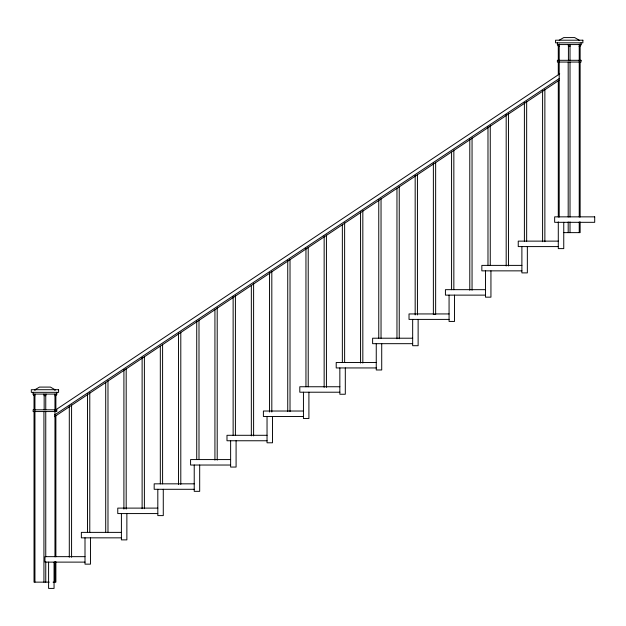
<?xml version="1.0" encoding="UTF-8"?>
<svg xmlns="http://www.w3.org/2000/svg" width="626" height="626" viewBox="0 0 626 626"><rect width="100%" height="100%" fill="white"/><g stroke="black" fill="none" stroke-linecap="round" stroke-linejoin="round"><path stroke-width="0.94" d="M55.878 409.811L55.878 395.507L54.963 395.828A2.011 2.011 0 0 0 56.802 394.083L56.786 392.33M580.138 60.307L580.145 46.003L579.23 46.324M54.955 410.359L559.714 73.86M54.54 415.015L559.292 78.516M54.485 416.697L559.237 80.191M559.206 40.205L563.752 37.583L574.676 37.583L579.23 40.205M557.383 42.826L557.383 44.571L581.045 44.571L581.045 42.826M568.416 46.324L568.189 44.571M570.012 46.324L570.239 44.571M563.971 232.629L580.138 232.629L580.138 221.909M558.29 241.127L518.242 241.127L518.242 246.589L558.29 246.589M521.888 265.393L481.84 265.393L481.84 270.855L521.888 270.855M485.479 289.666L445.43 289.666L445.43 295.128L485.479 295.128M449.069 313.939L409.021 313.939L409.021 319.401L449.069 319.401M412.667 338.212L372.619 338.212L372.619 343.674L412.667 343.674M376.257 362.485L336.209 362.485L336.209 367.939L376.257 367.939M339.848 386.751L299.799 386.751L299.799 392.212L339.848 392.212M56.786 394.083L33.123 394.083L33.123 392.33M44.156 395.828L43.93 394.083M45.753 395.828L45.98 394.083M303.446 411.024L263.397 411.024L263.397 416.486L303.446 416.486M267.036 435.297L226.988 435.297L226.988 440.759L267.036 440.759M230.626 459.57L190.578 459.57L190.578 465.032L230.626 465.032M194.224 483.835L154.176 483.835L154.176 489.297L194.224 489.297M157.815 508.109L117.766 508.109L117.766 513.57L157.815 513.57M121.405 532.382L81.357 532.382L81.357 537.844L121.405 537.844M85.003 556.655L44.955 556.655L44.955 562.117L85.003 562.117M49.243 582.141L34.031 582.141L34.031 411.564M53.061 582.141L55.878 582.141L55.878 561.671M559.206 46.324L558.282 46.003L558.29 60.307M34.031 409.811L34.023 395.507L34.939 395.828A2.011 2.011 0 0 1 33.1 394.083M580.138 62.052L580.138 217.034M579.23 44.008L579.23 217.034M579.23 221.878L579.23 232.629M570.012 60.307L570.012 46.003L568.416 46.003L568.416 60.307M570.012 62.052L570.012 217.034M570.012 221.909L570.012 232.629M568.189 62.052L568.189 217.034M568.189 221.909L568.189 232.629M563.752 222.316L563.752 248.616L558.29 248.616L558.29 221.909M559.206 44.008L559.206 217.034M558.29 62.052L558.29 74.729M558.29 80.574L558.29 217.034M544.87 89.432L544.87 241.699M542.593 90.402L542.593 241.699M527.35 246.589L527.35 272.889L521.888 272.889L521.888 246.589M526.662 101.561L526.662 241.143M524.392 102.539L524.392 241.143M508.461 113.697L508.461 265.964M506.184 114.675L506.184 265.964M490.94 270.855L490.94 297.162L485.479 297.162L485.479 270.855M490.26 125.834L490.26 265.416M487.983 126.812L487.983 265.416M472.051 137.97L472.051 290.237M469.782 138.949L469.782 290.237M454.531 295.128L454.531 321.435L449.069 321.435L449.069 295.128M453.85 150.107L453.85 289.689M451.573 152.063L451.573 289.689M435.649 162.244L435.649 314.51L433.372 314.51L433.372 163.222M418.129 319.401L418.129 345.709L412.667 345.709L412.667 319.401M417.44 174.38L417.44 314.933M415.171 175.358L415.171 314.933M399.239 186.517L399.239 338.783M396.962 188.465L396.962 338.783M381.719 343.674L381.719 369.974L376.257 369.974L376.257 343.674M381.038 198.653L381.038 338.228M378.761 199.624L378.761 338.228M362.83 210.782L362.83 363.057M360.56 211.76L360.56 363.057M345.309 367.939L345.309 394.247L339.848 394.247L339.848 367.939M344.629 222.919L344.629 362.501M342.352 224.875L342.352 362.501M326.428 235.055L326.428 387.322M324.151 236.033L324.151 387.322M308.908 392.212L308.908 418.52L303.446 418.52L303.446 392.212M308.219 247.192L308.219 386.774M305.95 248.17L305.95 386.774M290.018 259.328L290.018 411.595M287.741 260.306L287.741 411.595M272.498 416.486L272.498 442.793L267.036 442.793L267.036 416.486M271.817 271.465L271.817 412.018M269.54 272.443L269.54 412.018M253.608 283.601L253.608 435.868M251.339 285.55L251.339 435.868M236.088 440.759L236.088 467.059L230.626 467.059L230.626 440.759M235.407 295.738L235.407 435.313M233.13 296.708L233.13 435.313M217.206 307.875L217.206 460.141M214.929 309.823L214.929 460.141M199.686 465.032L199.686 491.332L194.224 491.332L194.224 465.032M198.998 320.003L198.998 459.586M196.728 320.981L196.728 459.586M180.797 332.14L180.797 484.407M178.52 333.118L178.52 484.407M163.276 489.297L163.276 515.605L157.815 515.605L157.815 489.297M162.596 344.277L162.596 483.859M160.319 346.233L160.319 483.859M144.387 356.413L144.387 508.68M142.118 357.391L142.118 508.68M126.867 513.57L126.867 539.878L121.405 539.878L121.405 513.57M126.186 368.55L126.186 509.102M123.909 369.528L123.909 509.102M107.985 380.686L107.985 531.975M105.708 382.635L105.708 531.975M90.465 537.844L90.465 564.151L85.003 564.151L85.003 537.844M89.776 392.823L89.776 532.397M87.507 393.801L87.507 532.397M71.575 404.959L71.575 557.226M69.298 405.93L69.298 557.226M55.878 415.461L55.878 556.796M54.963 390.585L54.963 389.708L50.416 387.087L39.493 387.087L34.939 389.708L34.939 390.585M54.963 394.083L54.963 556.796M54.963 561.616L54.963 582.141M54.055 562.117L54.055 588.417L48.593 588.417L48.593 562.117M45.753 409.811L45.753 395.507L44.156 395.507L44.156 409.811M45.753 411.564L45.753 556.796M45.753 561.671L45.753 582.141M43.93 411.564L43.93 582.141M34.939 394.083L34.939 582.141M559.206 46.301A2.011 2.011 0 0 1 557.367 44.579M581.069 44.579A2.011 2.011 0 0 1 579.222 46.301M582.869 40.205L555.559 40.205L555.559 42.826L582.869 42.826L582.869 40.205M581.045 60.307L557.383 60.307L557.383 62.052L581.045 62.052L581.045 60.307M594.7 216.854L554.652 216.854L554.652 222.316L594.7 222.316L594.7 216.854M58.601 389.708L31.3 389.708L31.3 392.33L58.601 392.33L58.601 389.708M56.786 409.811L33.123 409.811L33.123 411.564L56.786 411.564L56.786 409.811"/></g></svg>
